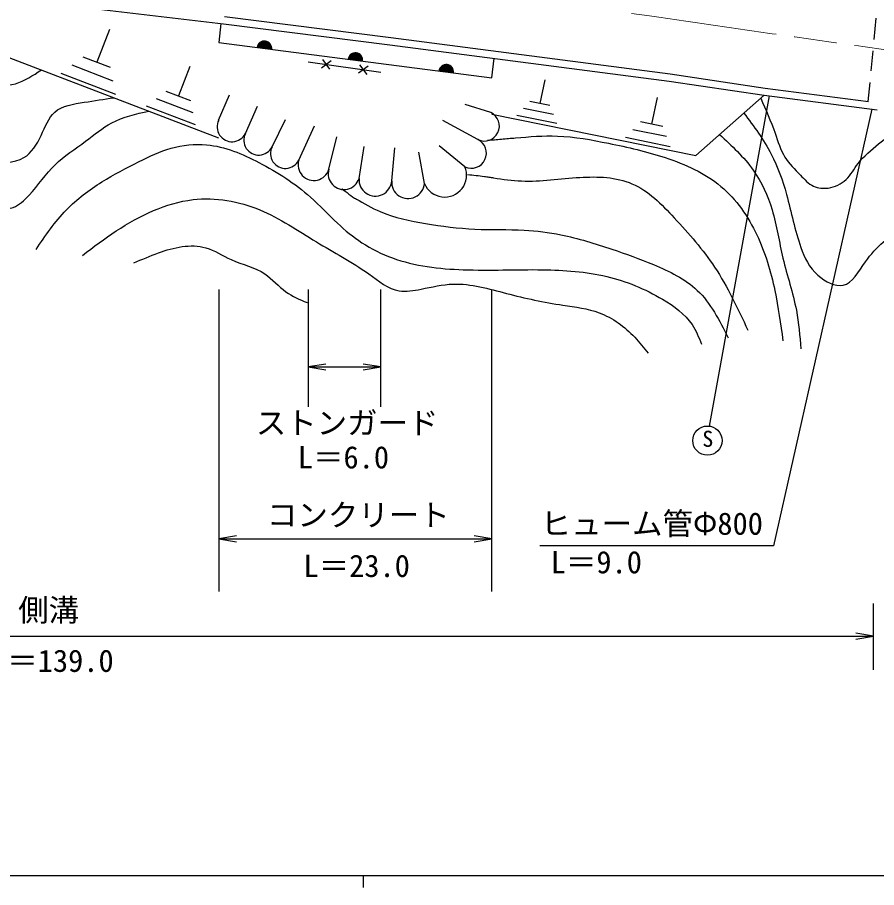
# Model space of a CAD drawing. Units: millimetres, scale not verified. Extents: x 40000 to 680000, y 20000 to 380000.
# Drawn here: x 139604 to 210134, y 204000 to 275440 of the extents above; entities that cross this region are included whole.
import ezdxf
from ezdxf.enums import TextEntityAlignment as Align

# ---------------------------------------------------------------- set-up
doc = ezdxf.new("R2010")
doc.units = ezdxf.units.MM
doc.header["$LTSCALE"] = 1000
doc.linetypes.add('CHAIN', pattern=[18.5, 12, -1.5, 3.5, -1.5])
for name, color, linetype, lineweight in [('M-BGD', 7, 'Continuous', 25), ('M-BMK', 2, 'CHAIN', 13), ('M-STR-STR3', 7, 'Continuous', 25), ('M-STR-STRC', 7, 'Continuous', 25), ('M-TTL-BAND', 7, 'Continuous', 25)]:
    doc.layers.add(name, color=color, linetype=linetype, lineweight=lineweight)
doc.styles.add('ＭＳ ゴシック', font='')
doc.styles.get('ＭＳ ゴシック').set_extended_font_data('MS Gothic')

# ---------------------------------------------------------------- blocks, each defined once
blk = doc.blocks.new('open_arrow')
at = {"color": 0, "linetype": 'Continuous', "lineweight": -2}
blk.add_lwpolyline([(7.5, 1.25), (0, 0), (7.5, -1.25)], dxfattribs=at)

msp = doc.modelspace()

# ---------------------------------------------------------------- linework, layer by layer
at = {"layer": 'M-BGD'}
for p, q in [((142561, 276548), (156533, 274920)), ((156605, 275516), (170264, 273797)), ((209929, 273618), (210095, 275365)), ((147162, 274448), (146132, 271758)), ((156300, 274948), (156151, 273386)), ((156533, 274920), (170188, 273202)), ((134196, 273957), (156105, 265561)), ((170264, 273797), (193197, 270812)), ((156151, 273386), (178538, 270482)), ((170188, 273202), (193113, 270218)), ((209685, 271048), (209841, 272688)), ((147472, 270218), (144112, 271508)), ((147252, 271328), (145012, 272188)), ((163483, 271799), (169425, 270944)), ((165364, 271886), (164563, 271286)), ((165263, 271186), (164664, 271986)), ((168304, 270748), (167705, 271549)), ((178538, 270482), (178732, 272090)), ((147682, 269108), (143202, 270828)), ((153752, 271398), (152832, 268988)), ((168405, 271448), (167604, 270849)), ((193197, 270812), (200977, 269638)), ((182902, 270328), (182502, 268378)), ((193113, 270218), (200894, 269043)), ((209447, 268540), (209594, 270092)), ((153832, 268598), (151822, 269368)), ((200977, 269638), (209467, 268538)), ((154032, 267608), (151012, 268758)), ((156125, 267008), (157002, 269097)), ((192112, 268878), (191662, 266678)), ((195283, 264096), (200894, 269043)), ((201311, 268989), (196383, 241884)), ((200894, 269043), (210184, 267840)), ((154222, 266608), (150202, 268148)), ((158316, 265913), (159309, 268166)), ((178465, 267632), (176357, 268278)), ((183602, 267468), (181142, 267968)), ((183322, 268208), (181682, 268538)), ((178536, 267509), (195283, 264096)), ((183872, 266728), (180602, 267398)), ((160507, 264817), (161617, 267050)), ((162698, 263722), (164000, 266529)), ((177404, 265407), (174533, 266975)), ((192582, 266488), (190742, 266858)), ((192892, 265658), (190132, 266218)), ((165173, 262973), (165823, 265635)), ((193202, 264828), (189522, 265578)), ((167648, 262224), (168057, 264854)), ((170332, 262016), (170588, 264742)), ((173015, 261808), (172561, 264370)), ((176343, 263181), (174236, 264891)), ((209874, 221865), (209874, 227326))]:
    msp.add_line(p, q, dxfattribs=at)
for centre, radius, start, end in [((159883, 272902), 600, 352.6087, 172.6087), ((159883, 272902), 550, 352.6087, 172.6087), ((159883, 272902), 500, 352.6087, 172.6087), ((159883, 272902), 450, 352.6087, 172.6087), ((159883, 272902), 400, 352.6087, 172.6087), ((159883, 272902), 350, 352.6087, 172.6087), ((159883, 272902), 300, 352.6087, 172.6087), ((159883, 272902), 250, 352.6087, 172.6087), ((159883, 272902), 200, 352.6087, 172.6087), ((159883, 272902), 150, 352.6087, 172.6087), ((159883, 272902), 100, 352.6087, 172.6087), ((159883, 272902), 50, 352.6087, 172.6087), ((167345, 271934), 600, 352.6087, 172.6087), ((167345, 271934), 550, 352.6087, 172.6087), ((167345, 271934), 500, 352.6087, 172.6087), ((167345, 271934), 450, 352.6087, 172.6087), ((167345, 271934), 400, 352.6087, 172.6087), ((167345, 271934), 350, 352.6087, 172.6087), ((167345, 271934), 300, 352.6087, 172.6087), ((167345, 271934), 250, 352.6087, 172.6087), ((167345, 271934), 200, 352.6087, 172.6087), ((167345, 271934), 150, 352.6087, 172.6087), ((167345, 271934), 100, 352.6087, 172.6087), ((167345, 271934), 50, 352.6087, 172.6087), ((174807, 270966), 600, 352.6087, 172.6087), ((174807, 270966), 550, 352.6087, 172.6087), ((174807, 270966), 500, 352.6087, 172.6087), ((174807, 270966), 450, 352.6087, 172.6087), ((174807, 270966), 400, 352.6087, 172.6087), ((174807, 270966), 350, 352.6087, 172.6087), ((174807, 270966), 300, 352.6087, 172.6087), ((174807, 270966), 250, 352.6087, 172.6087), ((174807, 270966), 200, 352.6087, 172.6087), ((174807, 270966), 150, 352.6087, 172.6087), ((174807, 270966), 100, 352.6087, 172.6087), ((174807, 270966), 50, 352.6087, 172.6087), ((177934, 266519), 1233, 244.51587, 64.51587), ((157221, 266460), 1225, 153.43495, 333.43495), ((159411, 265365), 1225, 153.43495, 333.43495), ((176873, 264294), 1233, 244.51587, 64.51587), ((161602, 264269), 1225, 153.43495, 333.43495), ((163936, 263347), 1293, 163.16833, 343.16833), ((166411, 262599), 1293, 163.16833, 343.16833), ((174679, 262495), 1800, 202.41615, 22.41615), ((168990, 262120), 1346, 175.56733, 355.56733), ((171673, 261912), 1346, 175.56733, 355.56733)]:
    msp.add_arc(centre, radius, start, end, dxfattribs=at)
for points, knots in [([(99187, 278019), (99971, 277270), (100756, 276522), (101379, 275655), (101933, 274884), (102360, 274020), (102905, 273231), (103296, 272665), (103749, 272137), (104281, 271705), (104968, 271149), (105788, 270753), (106645, 270509), (107416, 270289), (108216, 270192), (109008, 270209), (110383, 270240), (111731, 270613), (113107, 270748), (114604, 270895), (116134, 270758), (117595, 271047), (118451, 271217), (119283, 271532), (120138, 271735), (121058, 271954), (122004, 272043), (122950, 272094), (124288, 272167), (125624, 272163), (126959, 272064), (128456, 271953), (129951, 271722), (131387, 271287), (132393, 270982), (133371, 270577), (134379, 270299), (135224, 270067), (136091, 269924), (136982, 269850), (137811, 269782), (138661, 269773), (139435, 270000), (140198, 270224), (140889, 270676), (141579, 271128)], [0, 0, 0, 0, 1, 1, 1, 2, 2, 2, 3, 3, 3, 4, 4, 4, 5, 5, 5, 6, 6, 6, 7, 7, 7, 8, 8, 8, 9, 9, 9, 10, 10, 10, 11, 11, 11, 12, 12, 12, 13, 13, 13, 14, 14, 14, 15, 15, 15, 15]), ([(88643, 263624), (89245, 265251), (89847, 266878), (91067, 267562), (92062, 268119), (93468, 268048), (94803, 268067), (96307, 268087), (97721, 268220), (99044, 267865), (100213, 267551), (101311, 266856), (102477, 266350), (103641, 265845), (104873, 265528), (106112, 265441), (107992, 265309), (109888, 265706), (111766, 266047), (113658, 266391), (115533, 266678), (117421, 266956), (118928, 267178), (120444, 267393), (121965, 267461), (123478, 267528), (124996, 267450), (126509, 267259), (128138, 267053), (129760, 266718), (131254, 266047), (132563, 265460), (133772, 264615), (135091, 264129), (135762, 263881), (136460, 263726), (137212, 263624), (138227, 263485), (139339, 263443), (140140, 263927), (140767, 264305), (141204, 265005), (141554, 265744), (141890, 266456), (142146, 267204), (142664, 267663), (143261, 268191), (144206, 268335), (145088, 268470), (145939, 268602), (146732, 268726), (147524, 268849)], [0, 0, 0, 0, 1, 1, 1, 2, 2, 2, 3, 3, 3, 4, 4, 4, 5, 5, 5, 6, 6, 6, 7, 7, 7, 8, 8, 8, 9, 9, 9, 10, 10, 10, 11, 11, 11, 12, 12, 12, 13, 13, 13, 14, 14, 14, 15, 15, 15, 16, 16, 16, 17, 17, 17, 17]), ([(200621, 268803), (201037, 267864), (201452, 266924), (201799, 265940), (202038, 265262), (202244, 264564), (202613, 263971), (202950, 263429), (203422, 262976), (203881, 262494), (204215, 262145), (204541, 261780), (204961, 261586), (205324, 261417), (205757, 261376), (206172, 261434), (206722, 261511), (207241, 261763), (207630, 262135), (208024, 262511), (208286, 263009), (208614, 263441), (209083, 264055), (209688, 264533), (210299, 265050), (210892, 265551), (211491, 266088), (212193, 266281), (212716, 266424), (213295, 266377), (213875, 266329)], [0, 0, 0, 0, 1, 1, 1, 2, 2, 2, 3, 3, 3, 4, 4, 4, 5, 5, 5, 6, 6, 6, 7, 7, 7, 8, 8, 8, 9, 9, 9, 10, 10, 10, 10]), ([(126459, 264312), (127618, 264052), (128776, 263793), (129870, 263346), (130966, 262898), (131997, 262262), (133040, 261746), (134033, 261255), (135036, 260873), (136149, 260418), (137189, 259992), (138324, 259502), (139258, 259844), (139741, 260022), (140171, 260423), (140556, 260841), (141331, 261683), (141925, 262595), (142699, 263346), (143441, 264066), (144349, 264638), (145204, 265278), (145913, 265808), (146586, 266384), (147347, 266787), (148277, 267279), (149338, 267514), (150399, 267748)], [0, 0, 0, 0, 1, 1, 1, 2, 2, 2, 3, 3, 3, 4, 4, 4, 5, 5, 5, 6, 6, 6, 7, 7, 7, 8, 8, 8, 9, 9, 9, 9]), ([(199241, 267586), (200053, 266500), (200865, 265414), (201484, 264222), (202027, 263177), (202422, 262050), (202738, 260904), (203139, 259448), (203413, 257960), (203917, 256554), (204217, 255717), (204599, 254909), (205318, 254268), (205913, 253738), (206740, 253321), (207383, 253457), (208154, 253620), (208662, 254576), (209226, 255374), (210112, 256627), (211139, 257487), (212323, 258176), (213344, 258770), (214483, 259236), (215641, 259577), (217501, 260124), (219411, 260349), (221318, 260683), (222570, 260902), (223819, 261169), (225079, 261199), (226907, 261242), (228755, 260787), (230461, 260019), (232005, 259325), (233433, 258376), (235033, 258029), (236097, 257797), (237238, 257833), (238351, 257955), (239655, 258097), (240920, 258358), (242185, 258618)], [0, 0, 0, 0, 1, 1, 1, 2, 2, 2, 3, 3, 3, 4, 4, 4, 5, 5, 5, 6, 6, 6, 7, 7, 7, 8, 8, 8, 9, 9, 9, 10, 10, 10, 11, 11, 11, 12, 12, 12, 13, 13, 13, 14, 14, 14, 14]), ([(197248, 265828), (198242, 264909), (199237, 263990), (200009, 262895), (200699, 261918), (201211, 260802), (201558, 259651), (201951, 258344), (202131, 256993), (202443, 255669), (202780, 254236), (203274, 252835), (203549, 251393), (203747, 250350), (203832, 249286), (203917, 248222)], [0, 0, 0, 0, 1, 1, 1, 2, 2, 2, 3, 3, 3, 4, 4, 4, 5, 5, 5, 5]), ([(141134, 256389), (141906, 257529), (142678, 258669), (143629, 259646), (144487, 260529), (145490, 261279), (146540, 261934), (147526, 262548), (148552, 263078), (149590, 263597), (150444, 264025), (151305, 264445), (152224, 264706), (153164, 264974), (154165, 265075), (155135, 264983), (156640, 264841), (158072, 264235), (159432, 263528), (160960, 262735), (162400, 261815), (163660, 260686), (164425, 260002), (165124, 259240), (165878, 258537), (166506, 257954), (167171, 257411), (167889, 256943), (168669, 256435), (169510, 256015), (170384, 255696), (172233, 255020), (174230, 254796), (176206, 254725), (178387, 254647), (180542, 254757), (182721, 254725), (184493, 254699), (186280, 254579), (187989, 254171), (189584, 253789), (191112, 253157), (192564, 252299), (193502, 251745), (194410, 251097), (194990, 250220), (195310, 249735), (195531, 249180), (195752, 248626)], [0, 0, 0, 0, 1, 1, 1, 2, 2, 2, 3, 3, 3, 4, 4, 4, 5, 5, 5, 6, 6, 6, 7, 7, 7, 8, 8, 8, 9, 9, 9, 10, 10, 10, 11, 11, 11, 12, 12, 12, 13, 13, 13, 14, 14, 14, 15, 15, 15, 16, 16, 16, 16]), ([(178181, 265354), (178569, 265385), (178958, 265417), (179347, 265450), (179538, 265467), (179729, 265484), (179920, 265500), (180110, 265517), (180301, 265534), (180492, 265551), (181637, 265650), (182789, 265740), (183936, 265697), (185347, 265644), (186750, 265389), (188138, 265107), (189706, 264788), (191254, 264433), (192784, 263927), (194425, 263384), (196046, 262668), (197355, 261568), (198616, 260508), (199588, 259092), (200304, 257586), (200998, 256126), (201452, 254582), (201779, 253015), (202064, 251650), (202253, 250268), (202443, 248886)], [0, 0, 0, 0, 1, 1, 1, 2, 2, 2, 3, 3, 3, 4, 4, 4, 5, 5, 5, 6, 6, 6, 7, 7, 7, 8, 8, 8, 9, 9, 9, 10, 10, 10, 10]), ([(176563, 262539), (177021, 262492), (177479, 262446), (177935, 262383), (178062, 262366), (178189, 262347), (178316, 262328), (178442, 262309), (178569, 262290), (178696, 262270), (179456, 262155), (180223, 262044), (180986, 262010), (182575, 261940), (184144, 262207), (185779, 262305), (187245, 262393), (188764, 262344), (190055, 261789), (191391, 261215), (192484, 260100), (193521, 258987), (194740, 257679), (195883, 256374), (196839, 254932), (197903, 253325), (198735, 251548), (199567, 249770)], [0, 0, 0, 0, 1, 1, 1, 2, 2, 2, 3, 3, 3, 4, 4, 4, 5, 5, 5, 6, 6, 6, 7, 7, 7, 8, 8, 8, 9, 9, 9, 9]), ([(166513, 261144), (166410, 261229), (166307, 261314), (166270, 261346), (166148, 261452), (166762, 260963), (167118, 260721), (167242, 260636), (167335, 260581), (167431, 260525), (168004, 260189), (168689, 259796), (169386, 259496), (170598, 258974), (171843, 258732), (173104, 258524), (174443, 258304), (175800, 258123), (177160, 258060), (178511, 257997), (179866, 258049), (181216, 257975), (182222, 257920), (183227, 257794), (184216, 257595), (185638, 257309), (187029, 256873), (188398, 256412), (189548, 256025), (190683, 255619), (191821, 255144), (193119, 254602), (194422, 253969), (195412, 253032), (196515, 251988), (197231, 250566), (197947, 249145)], [0, 0, 0, 0, 1, 1, 1, 2, 2, 2, 3, 3, 3, 4, 4, 4, 5, 5, 5, 6, 6, 6, 7, 7, 7, 8, 8, 8, 9, 9, 9, 10, 10, 10, 11, 11, 11, 12, 12, 12, 12]), ([(144946, 255904), (145856, 256595), (146765, 257286), (147719, 257914), (148686, 258551), (149699, 259123), (150768, 259577), (151809, 260019), (152903, 260350), (154026, 260478), (155866, 260689), (157782, 260357), (159502, 259646), (161160, 258962), (162635, 257926), (164146, 257013), (165571, 256150), (167028, 255396), (168443, 254379), (169244, 253802), (170032, 253142), (170938, 252992), (171512, 252898), (172133, 253009), (172740, 253131), (173636, 253312), (174502, 253517), (175374, 253547), (176824, 253596), (178293, 253159), (179741, 252784), (181290, 252383), (182815, 252053), (184385, 251814), (185392, 251661), (186418, 251545), (187365, 251190), (188466, 250778), (189459, 250042), (190276, 249180), (190674, 248761), (191030, 248312), (191385, 247863)], [0, 0, 0, 0, 1, 1, 1, 2, 2, 2, 3, 3, 3, 4, 4, 4, 5, 5, 5, 6, 6, 6, 7, 7, 7, 8, 8, 8, 9, 9, 9, 10, 10, 10, 11, 11, 11, 12, 12, 12, 13, 13, 13, 14, 14, 14, 14]), ([(149174, 255280), (149829, 255570), (150484, 255861), (151184, 256111), (152441, 256561), (153845, 256882), (155066, 256527), (155783, 256319), (156437, 255877), (157145, 255557), (158074, 255137), (159095, 254927), (159918, 254379), (160535, 253967), (161041, 253364), (161650, 252923), (162176, 252542), (162780, 252282), (163383, 252022)], [0, 0, 0, 0, 1, 1, 1, 2, 2, 2, 3, 3, 3, 4, 4, 4, 5, 5, 5, 6, 6, 6, 6])]:
    msp.add_open_spline(points, degree=3, knots=knots, dxfattribs=at)
at = {"layer": 'M-BMK'}
msp.add_open_spline([(190015, 275774), (197962, 274620), (205908, 273465), (213864, 272371), (222391, 271199), (230929, 270097), (239483, 269139), (243736, 268662), (247992, 268222), (252250, 267795), (252960, 267724), (253669, 267653), (254379, 267583), (255089, 267513), (255799, 267443), (256508, 267373), (257218, 267303), (257928, 267233), (258638, 267163), (260044, 267026), (261449, 266889), (262855, 266753), (263793, 266663), (264730, 266572), (265667, 266483), (265824, 266468), (265980, 266453), (266136, 266438), (266292, 266424), (266448, 266409), (266605, 266394), (266761, 266379), (266917, 266364), (267073, 266350), (267525, 266307), (267976, 266265), (268427, 266223), (269305, 266141), (270183, 266061), (271061, 265981)], degree=3, knots=[0, 0, 0, 0, 1, 1, 1, 2, 2, 2, 3, 3, 3, 4, 4, 4, 5, 5, 5, 6, 6, 6, 7, 7, 7, 8, 8, 8, 9, 9, 9, 10, 10, 10, 11, 11, 11, 12, 12, 12, 13, 13, 13, 13], dxfattribs=at)
at = {"layer": 'M-STR-STR3'}
for p, q in [((209749, 267896), (201679, 232053)), ((156132, 253115), (156132, 228304)), ((163483, 253115), (163483, 243471)), ((169446, 243471), (169446, 253115)), ((178536, 228304), (178536, 253115)), ((163483, 246742), (169446, 246742)), ((156132, 232627), (178536, 232627)), ((201679, 232053), (182480, 232053)), ((71586, 224642), (209874, 224642))]:
    msp.add_line(p, q, dxfattribs=at)
at = {"layer": 'M-STR-STRC'}
msp.add_circle((196249, 240693), 1200, dxfattribs=at)
at = {"layer": 'M-TTL-BAND'}
for p, q in [((40000, 205000), (579000, 205000)), ((168000, 205000), (168000, 204000))]:
    msp.add_line(p, q, dxfattribs=at)

# ---------------------------------------------------------------- block references
at = {"layer": 'M-STR-STR3', "xscale": 193, "yscale": 193}
for p in [(163483, 246742), (156132, 232627)]:
    msp.add_blockref('open_arrow', p, dxfattribs=at)
at = {"layer": 'M-STR-STR3', "xscale": 193, "yscale": 193, "rotation": 180}
for p in [(169446, 246742), (178536, 232627), (209874, 224642)]:
    msp.add_blockref('open_arrow', p, dxfattribs=at)

# ---------------------------------------------------------------- texts
at = {"layer": 'M-STR-STR3', "style": 'ＭＳ ゴシック'}
for s, p in [('ストンガード', (159171, 240684)), ('L＝6.0', (162623, 237862)), ('コンクリート', (160089, 233129)), ('ヒューム管Φ800', (182559, 232417)), ('L＝9.0', (183383, 229251)), ('L＝23.0', (163088, 228950)), ('側溝', (139665, 225318)), ('L＝139.0', (137524, 221159))]:
    msp.add_text(s, height=1833, dxfattribs=at).set_placement(p, align=Align.BOTTOM_LEFT)
at = {"layer": 'M-STR-STRC', "style": 'ＭＳ ゴシック'}
msp.add_text('S', height=1320, dxfattribs=at).set_placement((195830, 239791), align=Align.BOTTOM_LEFT)

doc.saveas('drawing.dxf')
